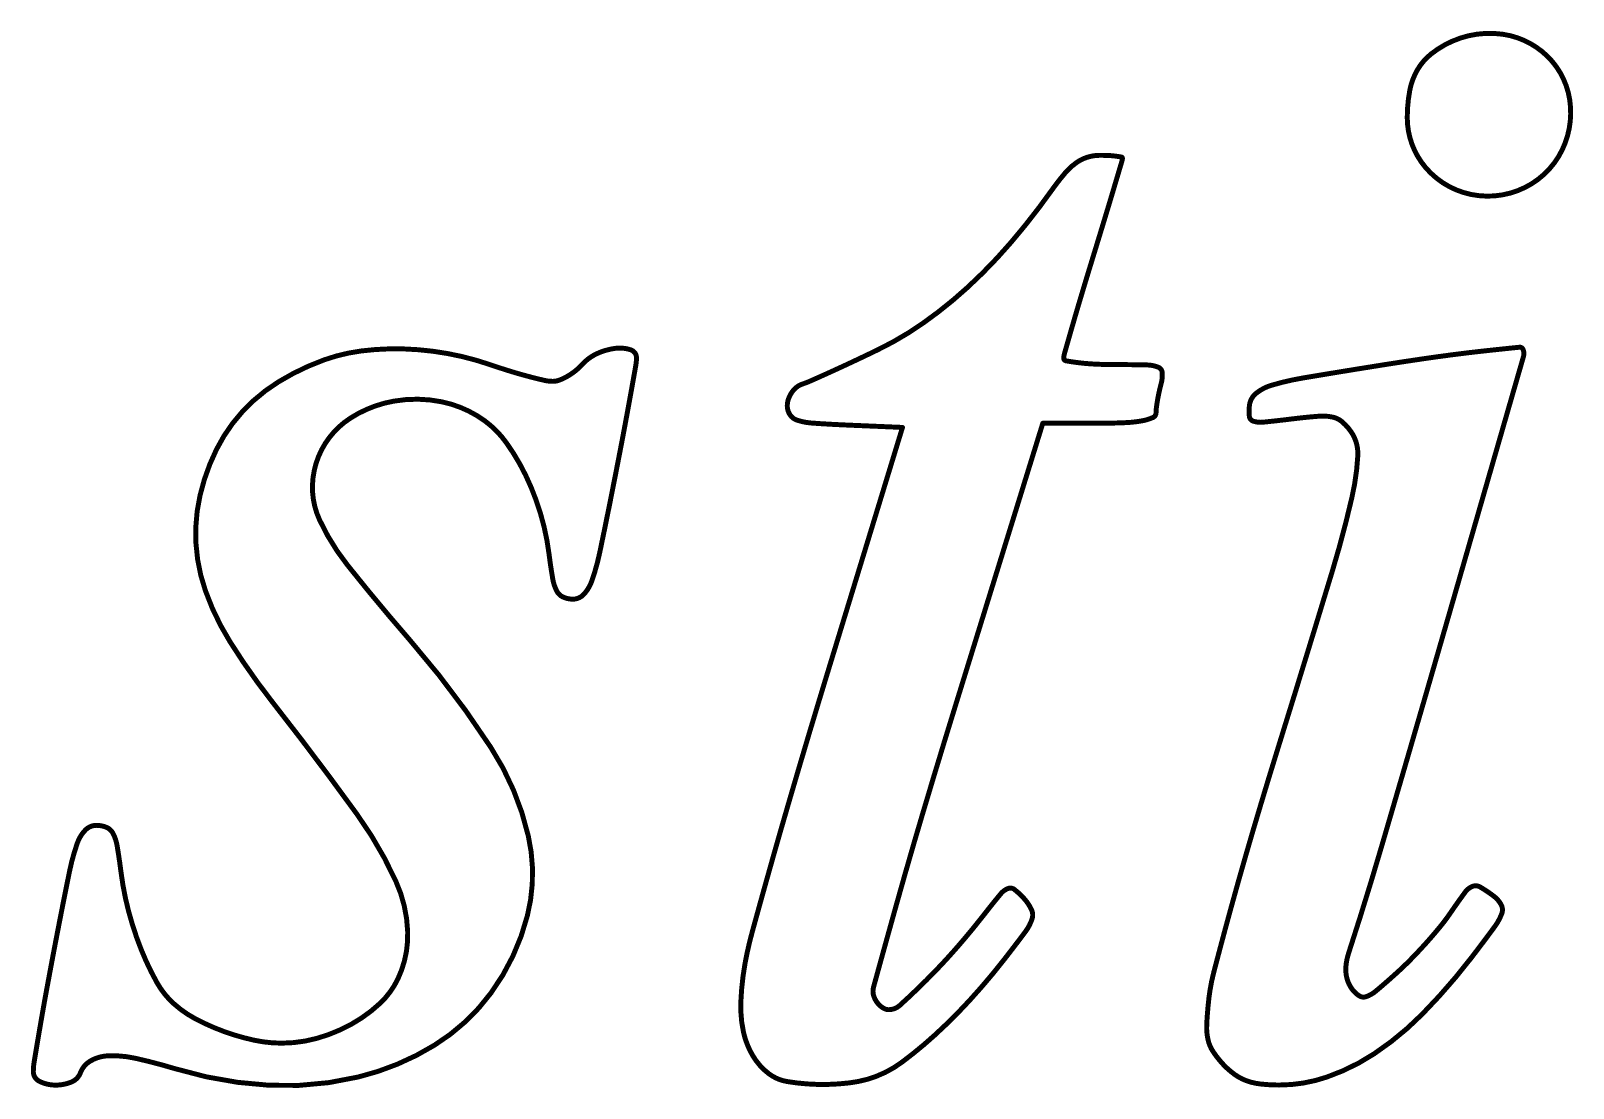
# Model space of a CAD drawing. Header units: millimetres. Extents: x -1282 to 950, y -5021 to 3311.
# Drawn here: x 92.528 to 96.484, y 70.861 to 73.574 of the extents above; entities that cross this region are included whole.
import ezdxf

# ---------------------------------------------------------------- set-up
doc = ezdxf.new("R2010")
doc.units = ezdxf.units.MM
doc.layers.add('TopOverlay', color=2, linetype='Continuous')

msp = doc.modelspace()

# ---------------------------------------------------------------- linework, layer by layer
at = {"layer": 'TopOverlay', "const_width": 0.0127}
for points in [[(96.1198, 73.5145, -0.061981), (96.1727, 73.5465)], [(96.1727, 73.5465, -0.142245), (96.3037, 73.5647)], [(96.3037, 73.5647, -0.158672), (96.4177, 73.5083)], [(96.0845, 73.4739, -0.093391), (96.1198, 73.5145)], [(96.4177, 73.5083, -0.162643), (96.4749, 73.397)], [(96.0647, 73.4209, -0.086415), (96.0845, 73.4739)], [(96.0582, 73.3511, -0.046359), (96.0647, 73.4209)], [(96.4749, 73.397, -0.149832), (96.4562, 73.2694)], [(96.1043, 73.2241, -0.175775), (96.0582, 73.3511)], [(96.4562, 73.2694, -0.169532), (96.3594, 73.1714)], [(95.1806, 73.2088, -0.05896), (95.2089, 73.2349)], [(95.2089, 73.2349, -0.078736), (95.237, 73.2491)], [(95.237, 73.2491, -0.076267), (95.2685, 73.2542)], [(95.2685, 73.2542, -0.012671), (95.2911, 73.2538)], [(95.2911, 73.2538, -0.020895), (95.3102, 73.2522)], [(95.3267, 73.2405, -0.000255), (95.3055, 73.1692)], [(95.3102, 73.2522, -0.016207), (95.325, 73.2498)], [(95.325, 73.2498, -0.359229), (95.3276, 73.2467)], [(95.3276, 73.2467, -0.072186), (95.3267, 73.2405)], [(96.2218, 73.1539, -0.169667), (96.1043, 73.2241)], [(95.148, 73.167, -0.023215), (95.1806, 73.2088)], [(95.148, 73.167, -0.023299), (95.0415, 73.0305)], [(95.3055, 73.1692, -0.001366), (95.2812, 73.0885)], [(96.3594, 73.1714, -0.166136), (96.2218, 73.1539)], [(95.2812, 73.0885, -0.000856), (95.2524, 72.9942)], [(95.0415, 73.0305, -0.029785), (94.9307, 72.9158)], [(95.2236, 72.8993, -0.001705), (95.2524, 72.9942)], [(94.9307, 72.9158, -0.032449), (94.8163, 72.8238)], [(95.1993, 72.8168, -0.002601), (95.2236, 72.8993)], [(94.8163, 72.8238, -0.040926), (94.6991, 72.7549)], [(95.1789, 72.7455, -0.00092), (95.1993, 72.8168)], [(93.281, 72.7299, -0.053964), (93.3753, 72.7524)], [(93.3753, 72.7524, -0.039117), (93.4832, 72.7577)], [(93.4832, 72.7577, -0.03745), (93.5961, 72.7459)], [(93.5961, 72.7459, -0.038122), (93.7052, 72.7175)], [(93.9416, 72.7175, -0.098987), (93.979, 72.7452)], [(93.979, 72.7452, -0.079407), (94.0273, 72.7592)], [(94.0273, 72.7592, -0.110261), (94.0663, 72.7554)], [(94.0663, 72.7554, -0.324504), (94.0812, 72.7348)], [(94.6991, 72.7549, -0.002581), (94.6367, 72.7252)], [(95.1772, 72.7336, -0.0684), (95.1789, 72.7455)], [(96.1368, 72.7377, -0.007262), (96.2493, 72.7518)], [(96.2493, 72.7518, -0.002173), (96.346, 72.762)], [(96.346, 72.762, -0.326068), (96.3551, 72.7567)], [(96.3551, 72.7567, -0.174729), (96.3563, 72.738)], [(93.1627, 72.673, -0.052557), (93.281, 72.7299)], [(93.7557, 72.701, -0.008148), (93.7052, 72.7175)], [(93.9416, 72.7175, -0.041354), (93.924, 72.701)], [(94.0796, 72.7162, -0.001015), (94.0641, 72.6296)], [(94.0812, 72.7348, -0.043759), (94.0796, 72.7162)], [(94.6367, 72.7252, -0.003157), (94.578, 72.6981)], [(95.1825, 72.7272, -0.364569), (95.1772, 72.7336)], [(95.2158, 72.7222, -0.013608), (95.1825, 72.7272)], [(95.2582, 72.7186, -0.019009), (95.2158, 72.7222)], [(95.3086, 72.7175, -0.011511), (95.2582, 72.7186)], [(95.3086, 72.7175, -0.005942), (95.3917, 72.7165)], [(95.3917, 72.7165, -0.091172), (95.4197, 72.7106)], [(95.4197, 72.7106, -0.286025), (95.4297, 72.6967)], [(95.7906, 72.6831, -0.002529), (96.0045, 72.718)], [(96.0045, 72.718, -0.004443), (96.1368, 72.7377)], [(96.3563, 72.738, -0.000065), (96.1637, 72.0706)], [(93.0704, 72.5968, -0.068978), (93.1627, 72.673)], [(93.8041, 72.6871, -0.009556), (93.7557, 72.701)], [(93.8453, 72.6769, -0.008622), (93.8041, 72.6871)], [(93.8664, 72.6745, -0.056576), (93.8453, 72.6769)], [(93.8831, 72.6775, -0.090335), (93.8664, 72.6745)], [(93.9034, 72.6871, -0.039765), (93.8831, 72.6775)], [(93.924, 72.701, -0.037661), (93.9034, 72.6871)], [(94.4913, 72.659, -0.092742), (94.5056, 72.6671)], [(94.5284, 72.6759, -0.022419), (94.5056, 72.6671)], [(94.578, 72.6981, -0.00264), (94.5284, 72.6759)], [(95.4221, 72.6486, -0.011611), (95.4271, 72.6691)], [(95.4297, 72.6967, -0.082898), (95.4271, 72.6691)], [(95.7095, 72.6643, -0.030622), (95.7906, 72.6831)], [(93.4581, 72.6236, -0.095324), (93.5823, 72.6219)], [(94.0641, 72.6296, -0.002249), (94.0453, 72.528)], [(94.468, 72.6116, -0.080993), (94.4709, 72.6289)], [(94.4709, 72.6289, -0.068317), (94.4791, 72.6455)], [(94.4791, 72.6455, -0.069773), (94.4913, 72.659)], [(95.4148, 72.6075, -0.010353), (95.4178, 72.6271)], [(95.4178, 72.6271, -0.010252), (95.4221, 72.6486)], [(95.6535, 72.6136, -0.189378), (95.6706, 72.6438)], [(95.6706, 72.6438, -0.09839), (95.7095, 72.6643)], [(93.0039, 72.4998, -0.070595), (93.0704, 72.5968)], [(93.3469, 72.5798, -0.099828), (93.4581, 72.6236)], [(93.5823, 72.6219, -0.106648), (93.6915, 72.5735)], [(94.4749, 72.5888, -0.146175), (94.468, 72.6116)], [(94.4928, 72.575, -0.169025), (94.4749, 72.5888)], [(95.4138, 72.5939, -0.294381), (95.4057, 72.5816)], [(95.4138, 72.5939, -0.030524), (95.4148, 72.6075)], [(95.6532, 72.5847, -0.063798), (95.6535, 72.6136)], [(93.2737, 72.4992, -0.130638), (93.3469, 72.5798)], [(93.6915, 72.5735, -0.080079), (93.7469, 72.5177)], [(94.5305, 72.5675, -0.062118), (94.4928, 72.575)], [(94.6158, 72.5626, -0.007392), (94.5305, 72.5675)], [(95.3354, 72.5685, -0.010637), (95.2685, 72.567)], [(95.3792, 72.5734, -0.035065), (95.3354, 72.5685)], [(95.4057, 72.5816, -0.058042), (95.3792, 72.5734)], [(95.6633, 72.5723, -0.294334), (95.6532, 72.5847)], [(95.6881, 72.5697, -0.103244), (95.6633, 72.5723)], [(95.7636, 72.5782, -0.006107), (95.6881, 72.5697)], [(95.7636, 72.5782, -0.011694), (95.8319, 72.5851)], [(95.8319, 72.5851, -0.072119), (95.867, 72.5827)], [(95.867, 72.5827, -0.123891), (95.8909, 72.5709)], [(95.8909, 72.5709, -0.064157), (95.9135, 72.5461)], [(93.7469, 72.5177, -0.042835), (93.7967, 72.4341)], [(94.0453, 72.528, -0.001522), (94.0229, 72.4125)], [(95.9135, 72.5461, -0.168197), (95.9314, 72.4833)], [(92.9617, 72.3819, -0.058493), (93.0039, 72.4998)], [(93.2501, 72.4087, -0.111642), (93.2737, 72.4992)], [(95.9314, 72.4833, -0.042766), (95.9163, 72.3768)], [(93.7967, 72.4341, -0.040155), (93.8351, 72.335)], [(93.2685, 72.3187, -0.117476), (93.2501, 72.4087)], [(94.0229, 72.4125, -0.003236), (93.9867, 72.2343)], [(92.9512, 72.2591, -0.071008), (92.9617, 72.3819)], [(95.9163, 72.3768, -0.016993), (95.8658, 72.187)], [(93.3401, 72.2029, -0.059329), (93.2685, 72.3187)], [(93.8351, 72.335, -0.041501), (93.8568, 72.2321)], [(92.9754, 72.1378, -0.070125), (92.9512, 72.2591)], [(93.8665, 72.1671, -0.011755), (93.8568, 72.2321)], [(93.9867, 72.2343, -0.033268), (93.9664, 72.162)], [(93.502, 72.0083, -0.01077), (93.3401, 72.2029)], [(93.877, 72.1362, -0.07841), (93.8665, 72.1671)], [(93.9664, 72.162, -0.101752), (93.9459, 72.128)], [(95.8658, 72.187, -0.001622), (95.7252, 71.729)], [(93.0386, 72.0066, -0.055975), (92.9754, 72.1378)], [(93.8929, 72.1212, -0.166728), (93.877, 72.1362)], [(93.918, 72.1158, -0.106816), (93.8929, 72.1212)], [(93.9459, 72.128, -0.209264), (93.918, 72.1158)], [(96.1637, 72.0706, -0.000944), (95.9926, 71.4822)], [(93.1471, 71.8522, -0.026261), (93.0386, 72.0066)], [(93.502, 72.0083, -0.034766), (93.7074, 71.7358)], [(94.4985, 71.685, -0.002212), (94.5731, 71.9331)], [(93.1471, 71.8522, -0.009769), (93.3639, 71.5646)], [(94.8163, 71.5693, -0.002676), (94.9008, 71.8475)], [(93.7074, 71.7358, -0.08817), (93.8037, 71.5083)], [(95.6617, 71.5191, -0.00358), (95.7252, 71.729)], [(94.4318, 71.455, -0.0028), (94.4985, 71.685)], [(93.3639, 71.5646, -0.05017), (93.4641, 71.392)], [(94.7472, 71.3298, -0.004226), (94.8163, 71.5693)], [(92.647, 71.4902, -0.108497), (92.6676, 71.5235)], [(92.6676, 71.5235, -0.202812), (92.6962, 71.5356)], [(92.6962, 71.5356, -0.102952), (92.7222, 71.5302)], [(92.7222, 71.5302, -0.170739), (92.7384, 71.5151)], [(95.6061, 71.3238, -0.004509), (95.6617, 71.5191)], [(92.6272, 71.4187, -0.034127), (92.647, 71.4902)], [(92.7384, 71.5151, -0.078994), (92.7489, 71.4839)], [(92.7489, 71.4839, -0.011095), (92.7589, 71.4163)], [(93.8037, 71.5083, -0.118457), (93.8014, 71.3042)], [(95.9926, 71.4822, -0.007375), (95.9084, 71.2096)], [(94.3779, 71.2616, -0.002212), (94.4318, 71.455)], [(92.5913, 71.2371, -0.003106), (92.6272, 71.4187)], [(92.7783, 71.3158, -0.032975), (92.7589, 71.4163)], [(93.4641, 71.392, -0.098191), (93.4943, 71.263)], [(95.0157, 71.3602, -0.125889), (95.034, 71.3735)], [(95.034, 71.3735, -0.26746), (95.0506, 71.3711)], [(95.0506, 71.3711, -0.042219), (95.0755, 71.3477)], [(96.1682, 71.3098, -0.009463), (96.2072, 71.3649)], [(96.2072, 71.3649, -0.141929), (96.2257, 71.379)], [(96.2257, 71.379, -0.229532), (96.2451, 71.3775)], [(96.2451, 71.3775, -0.029239), (96.2807, 71.3536)], [(94.6893, 71.1209, -0.001152), (94.7472, 71.3298)], [(94.973, 71.307, -0.007683), (95.0157, 71.3602)], [(95.0755, 71.3477, -0.074284), (95.0944, 71.3193)], [(95.5621, 71.1594, -0.003616), (95.6061, 71.3238)], [(96.2807, 71.3536, -0.110226), (96.2992, 71.3317)], [(96.2992, 71.3317, -0.212562), (96.3007, 71.3093)], [(92.811, 71.2165, -0.031066), (92.7783, 71.3158)], [(93.8014, 71.3042, -0.096525), (93.7081, 71.1058)], [(94.973, 71.307, -0.014733), (94.8999, 71.2186)], [(95.0958, 71.2953, -0.078611), (95.0792, 71.2635)], [(95.0944, 71.3193, -0.193109), (95.0958, 71.2953)], [(96.1682, 71.3098, -0.022599), (96.1425, 71.2755)], [(96.3007, 71.3093, -0.06994), (96.2827, 71.276)], [(93.4943, 71.263, -0.119919), (93.4693, 71.142)], [(94.3595, 71.1806, -0.022682), (94.3779, 71.2616)], [(95.0792, 71.2635, -0.006336), (95.0218, 71.1883)], [(96.1425, 71.2755, -0.010916), (96.1067, 71.2338)], [(96.2827, 71.276, -0.005536), (96.2222, 71.1955)], [(92.5694, 71.1202, -0.001986), (92.5913, 71.2371)], [(92.8514, 71.1319, -0.032658), (92.811, 71.2165)], [(94.8999, 71.2186, -0.016859), (94.8248, 71.1386)], [(95.9018, 71.182, -0.040184), (95.9084, 71.2096)], [(96.1067, 71.2338, -0.010801), (96.0674, 71.1919)], [(94.3489, 71.0837, -0.033607), (94.3595, 71.1806)], [(95.0218, 71.1883, -0.019323), (94.9355, 71.0865)], [(95.901, 71.1573, -0.06077), (95.9018, 71.182)], [(96.0674, 71.1919, -0.015244), (96.0305, 71.1565)], [(96.2222, 71.1955, -0.03033), (96.0965, 71.0512)], [(92.894, 71.0785, -0.081247), (92.8514, 71.1319)], [(93.4693, 71.142, -0.09438), (93.423, 71.0787)], [(94.8248, 71.1386, -0.011734), (94.7569, 71.0741)], [(95.549, 71.089, -0.035583), (95.5621, 71.1594)], [(95.906, 71.1352, -0.067792), (95.901, 71.1573)], [(95.9168, 71.1153, -0.067998), (95.906, 71.1352)], [(96.0305, 71.1565, -0.008437), (95.9778, 71.1105)], [(92.5509, 71.0161, -0.002821), (92.5693, 71.1202)], [(93.7081, 71.1058, -0.096815), (93.5628, 70.9716)], [(94.3555, 71.0058, -0.063998), (94.3489, 71.0837)], [(94.6906, 71.0954, -0.159922), (94.6893, 71.1209)], [(94.6972, 71.083, -0.061172), (94.6906, 71.0954)], [(94.9355, 71.0865, -0.022726), (94.8459, 70.9972)], [(95.5438, 71.0244, -0.015679), (95.5491, 71.089)], [(95.9352, 71.0982, -0.095404), (95.9168, 71.1153)], [(95.9532, 71.0963, -0.230675), (95.9352, 71.0982)], [(95.9778, 71.1105, -0.088501), (95.9532, 71.0963)], [(92.9484, 71.0402, -0.061347), (92.894, 71.0785)], [(93.423, 71.0787, -0.061423), (93.3495, 71.0253)], [(94.7066, 71.0724, -0.060308), (94.6972, 71.083)], [(94.7174, 71.0653, -0.065773), (94.7066, 71.0724)], [(94.7278, 71.0628, -0.114586), (94.7174, 71.0653)], [(94.7569, 71.0741, -0.186165), (94.7278, 71.0628)], [(96.0965, 71.0512, -0.05226), (95.9736, 70.9499)], [(92.5361, 70.9281, -0.001587), (92.5509, 71.0161)], [(93.022, 71.0072, -0.034854), (92.9484, 71.0402)], [(93.1008, 70.9844, -0.034587), (93.022, 71.0072)], [(93.3495, 71.0253, -0.05881), (93.2613, 70.9892)], [(94.3795, 70.9448, -0.080799), (94.3555, 71.0058)], [(95.5471, 70.9859, -0.067116), (95.5438, 71.0244)], [(93.1713, 70.9769, -0.053258), (93.1008, 70.9844)], [(93.2613, 70.9892, -0.067848), (93.1713, 70.9769)], [(93.5628, 70.9716, -0.079191), (93.3671, 70.89)], [(94.8459, 70.9972, -0.024479), (94.7622, 70.9282)], [(95.5599, 70.9557, -0.090806), (95.5471, 70.9859)], [(92.5341, 70.904, -0.040936), (92.5361, 70.9281)], [(92.6549, 70.9009, -0.173892), (92.6814, 70.9317)], [(92.6814, 70.9317, -0.119302), (92.7262, 70.9445)], [(92.7262, 70.9445, -0.065149), (92.7956, 70.9382)], [(92.7956, 70.9382, -0.018853), (92.8997, 70.9108)], [(94.4205, 70.8987, -0.096671), (94.3795, 70.9448)], [(94.7622, 70.9282, -0.069399), (94.696, 70.8918)], [(95.5861, 70.9225, -0.04329), (95.5599, 70.9557)], [(95.9736, 70.9499, -0.063461), (95.8519, 70.8899)], [(92.5489, 70.8795, -0.279395), (92.5341, 70.904)], [(92.6549, 70.9009, -0.209533), (92.6313, 70.877)], [(93.139, 70.8689, -0.060782), (92.8997, 70.9109)], [(93.3671, 70.89, -0.072308), (93.139, 70.8689)], [(94.467, 70.8786, -0.120967), (94.4205, 70.8987)], [(94.696, 70.8918, -0.0608), (94.628, 70.8751)], [(95.6152, 70.8968, -0.046923), (95.5861, 70.9225)], [(95.6452, 70.8807, -0.068967), (95.6152, 70.8968)], [(95.8519, 70.8899, -0.083016), (95.7297, 70.8695)], [(92.5882, 70.8693, -0.114283), (92.5489, 70.8795)], [(92.6313, 70.877, -0.101359), (92.5882, 70.8693)], [(94.5447, 70.8711, -0.035793), (94.467, 70.8786)], [(94.628, 70.8751, -0.036389), (94.5447, 70.8711)], [(95.6814, 70.8722, -0.060571), (95.6452, 70.8807)], [(95.7297, 70.8695, -0.027915), (95.6814, 70.8722)]]:
    msp.add_lwpolyline(points, format="xyb", dxfattribs=at)
at = {"layer": 'TopOverlay', "const_width": 0.00635}
for points in [[(96.1695, 73.5465, 1), (96.1759, 73.5465, 1)], [(96.1695, 73.5465, 1), (96.1759, 73.5465, 1)], [(96.3005, 73.5647, 1), (96.3069, 73.5647, 1)], [(96.3005, 73.5647, 1), (96.3069, 73.5647, 1)], [(96.1166, 73.5145, 1), (96.123, 73.5145, 1)], [(96.1166, 73.5145, 1), (96.123, 73.5145, 1)], [(96.4145, 73.5083, 1), (96.4209, 73.5083, 1)], [(96.4145, 73.5083, 1), (96.4209, 73.5083, 1)], [(96.0813, 73.4739, 1), (96.0877, 73.4739, 1)], [(96.0813, 73.4739, 1), (96.0877, 73.4739, 1)], [(96.0615, 73.4209, 1), (96.0678, 73.4209, 1)], [(96.0615, 73.4209, 1), (96.0678, 73.4209, 1)], [(96.4717, 73.397, 1), (96.478, 73.397, 1)], [(96.4717, 73.397, 1), (96.478, 73.397, 1)], [(96.055, 73.3511, 1), (96.0614, 73.3511, 1)], [(96.055, 73.3511, 1), (96.0614, 73.3511, 1)], [(96.453, 73.2694, 1), (96.4593, 73.2694, 1)], [(96.453, 73.2694, 1), (96.4593, 73.2694, 1)], [(95.2057, 73.2349, 1), (95.2121, 73.2349, 1)], [(95.2057, 73.2349, 1), (95.2121, 73.2349, 1)], [(95.2338, 73.2491, 1), (95.2402, 73.2491, 1)], [(95.2338, 73.2491, 1), (95.2402, 73.2491, 1)], [(95.2653, 73.2542, 1), (95.2717, 73.2542, 1)], [(95.2653, 73.2542, 1), (95.2717, 73.2542, 1)], [(95.288, 73.2538, 1), (95.2943, 73.2538, 1)], [(95.288, 73.2538, 1), (95.2943, 73.2538, 1)], [(95.307, 73.2522, 1), (95.3134, 73.2522, 1)], [(95.307, 73.2522, 1), (95.3134, 73.2522, 1)], [(95.3218, 73.2498, 1), (95.3282, 73.2498, 1)], [(95.3218, 73.2498, 1), (95.3282, 73.2498, 1)], [(95.3235, 73.2405, 1), (95.3299, 73.2405, 1)], [(95.3235, 73.2405, 1), (95.3299, 73.2405, 1)], [(95.3244, 73.2467, 1), (95.3307, 73.2467, 1)], [(95.3244, 73.2467, 1), (95.3307, 73.2467, 1)], [(96.1011, 73.2241, 1), (96.1074, 73.2241, 1)], [(96.1011, 73.2241, 1), (96.1074, 73.2241, 1)], [(95.1774, 73.2088, 1), (95.1838, 73.2088, 1)], [(95.1774, 73.2088, 1), (95.1838, 73.2088, 1)], [(95.1448, 73.167, 1), (95.1512, 73.167, 1)], [(95.1448, 73.167, 1), (95.1512, 73.167, 1)], [(95.3023, 73.1692, 1), (95.3087, 73.1692, 1)], [(95.3023, 73.1692, 1), (95.3087, 73.1692, 1)], [(96.2186, 73.1539, 1), (96.225, 73.1539, 1)], [(96.2186, 73.1539, 1), (96.225, 73.1539, 1)], [(96.3562, 73.1714, 1), (96.3626, 73.1714, 1)], [(96.3562, 73.1714, 1), (96.3626, 73.1714, 1)], [(95.2781, 73.0885, 1), (95.2844, 73.0885, 1)], [(95.2781, 73.0885, 1), (95.2844, 73.0885, 1)], [(95.0383, 73.0305, 1), (95.0447, 73.0305, 1)], [(95.0383, 73.0305, 1), (95.0447, 73.0305, 1)], [(95.2493, 72.9942, 1), (95.2556, 72.9942, 1)], [(95.2493, 72.9942, 1), (95.2556, 72.9942, 1)], [(94.9275, 72.9158, 1), (94.9338, 72.9158, 1)], [(94.9275, 72.9158, 1), (94.9338, 72.9158, 1)], [(95.2204, 72.8993, 1), (95.2268, 72.8993, 1)], [(95.2205, 72.8993, 1), (95.2268, 72.8993, 1)], [(94.8131, 72.8238, 1), (94.8194, 72.8238, 1)], [(94.8131, 72.8238, 1), (94.8194, 72.8238, 1)], [(95.1962, 72.8168, 1), (95.2025, 72.8168, 1)], [(95.1962, 72.8168, 1), (95.2025, 72.8168, 1)], [(93.3721, 72.7524, 1), (93.3784, 72.7524, 1)], [(93.3721, 72.7524, 1), (93.3784, 72.7524, 1)], [(93.48, 72.7577, 1), (93.4864, 72.7577, 1)], [(93.48, 72.7577, 1), (93.4864, 72.7577, 1)], [(93.5929, 72.7459, 1), (93.5992, 72.7459, 1)], [(93.5929, 72.7459, 1), (93.5992, 72.7459, 1)], [(93.9758, 72.7452, 1), (93.9822, 72.7452, 1)], [(93.9758, 72.7452, 1), (93.9822, 72.7452, 1)], [(94.0241, 72.7592, 1), (94.0304, 72.7592, 1)], [(94.0241, 72.7592, 1), (94.0304, 72.7592, 1)], [(94.0631, 72.7554, 1), (94.0695, 72.7554, 1)], [(94.0631, 72.7554, 1), (94.0695, 72.7554, 1)], [(94.696, 72.7549, 1), (94.7023, 72.7549, 1)], [(94.696, 72.7549, 1), (94.7023, 72.7549, 1)], [(95.1757, 72.7455, 1), (95.1821, 72.7455, 1)], [(95.1757, 72.7455, 1), (95.1821, 72.7455, 1)], [(96.2461, 72.7518, 1), (96.2525, 72.7518, 1)], [(96.2461, 72.7518, 1), (96.2525, 72.7518, 1)], [(96.3428, 72.762, 1), (96.3491, 72.762, 1)], [(96.3428, 72.762, 1), (96.3491, 72.762, 1)], [(96.3519, 72.7567, 1), (96.3583, 72.7567, 1)], [(96.3519, 72.7567, 1), (96.3583, 72.7567, 1)], [(93.2778, 72.7299, 1), (93.2842, 72.7299, 1)], [(93.2778, 72.7299, 1), (93.2842, 72.7299, 1)], [(93.702, 72.7175, 1), (93.7084, 72.7175, 1)], [(93.702, 72.7175, 1), (93.7084, 72.7175, 1)], [(93.9384, 72.7175, 1), (93.9447, 72.7175, 1)], [(93.9384, 72.7175, 1), (93.9447, 72.7175, 1)], [(94.0764, 72.7162, 1), (94.0828, 72.7162, 1)], [(94.0764, 72.7162, 1), (94.0828, 72.7162, 1)], [(94.0781, 72.7348, 1), (94.0844, 72.7348, 1)], [(94.0781, 72.7348, 1), (94.0844, 72.7348, 1)], [(94.6335, 72.7252, 1), (94.6399, 72.7252, 1)], [(94.6335, 72.7252, 1), (94.6399, 72.7252, 1)], [(95.174, 72.7336, 1), (95.1804, 72.7336, 1)], [(95.174, 72.7336, 1), (95.1804, 72.7336, 1)], [(95.1794, 72.7272, 1), (95.1857, 72.7272, 1)], [(95.1794, 72.7272, 1), (95.1857, 72.7272, 1)], [(95.2126, 72.7222, 1), (95.219, 72.7222, 1)], [(95.2126, 72.7222, 1), (95.219, 72.7222, 1)], [(95.255, 72.7186, 1), (95.2614, 72.7186, 1)], [(95.255, 72.7186, 1), (95.2614, 72.7186, 1)], [(95.3054, 72.7175, 1), (95.3118, 72.7175, 1)], [(95.3054, 72.7175, 1), (95.3118, 72.7175, 1)], [(95.3885, 72.7165, 1), (95.3949, 72.7165, 1)], [(95.3885, 72.7165, 1), (95.3949, 72.7165, 1)], [(95.4165, 72.7106, 1), (95.4228, 72.7106, 1)], [(95.4165, 72.7106, 1), (95.4228, 72.7106, 1)], [(96.0013, 72.718, 1), (96.0076, 72.718, 1)], [(96.0013, 72.718, 1), (96.0076, 72.718, 1)], [(96.1336, 72.7377, 1), (96.1399, 72.7377, 1)], [(96.1336, 72.7377, 1), (96.1399, 72.7377, 1)], [(96.3531, 72.738, 1), (96.3595, 72.738, 1)], [(96.3531, 72.738, 1), (96.3595, 72.738, 1)], [(93.1595, 72.673, 1), (93.1659, 72.673, 1)], [(93.1595, 72.673, 1), (93.1659, 72.673, 1)], [(93.7525, 72.701, 1), (93.7589, 72.701, 1)], [(93.7525, 72.701, 1), (93.7589, 72.701, 1)], [(93.8009, 72.6871, 1), (93.8073, 72.6871, 1)], [(93.8009, 72.6871, 1), (93.8073, 72.6871, 1)], [(93.8421, 72.6769, 1), (93.8485, 72.6769, 1)], [(93.8421, 72.6769, 1), (93.8485, 72.6769, 1)], [(93.8632, 72.6745, 1), (93.8696, 72.6745, 1)], [(93.8632, 72.6745, 1), (93.8696, 72.6745, 1)], [(93.8799, 72.6775, 1), (93.8862, 72.6775, 1)], [(93.8799, 72.6775, 1), (93.8862, 72.6775, 1)], [(93.9003, 72.6871, 1), (93.9066, 72.6871, 1)], [(93.9003, 72.6871, 1), (93.9066, 72.6871, 1)], [(93.9208, 72.701, 1), (93.9272, 72.701, 1)], [(93.9208, 72.701, 1), (93.9272, 72.701, 1)], [(94.5025, 72.6671, 1), (94.5088, 72.6671, 1)], [(94.5025, 72.6671, 1), (94.5088, 72.6671, 1)], [(94.5252, 72.6759, 1), (94.5316, 72.6759, 1)], [(94.5252, 72.6759, 1), (94.5316, 72.6759, 1)], [(94.5748, 72.6981, 1), (94.5812, 72.6981, 1)], [(94.5748, 72.6981, 1), (94.5812, 72.6981, 1)], [(95.4239, 72.6691, 1), (95.4302, 72.6691, 1)], [(95.4239, 72.6691, 1), (95.4302, 72.6691, 1)], [(95.4266, 72.6967, 1), (95.4329, 72.6967, 1)], [(95.4266, 72.6967, 1), (95.4329, 72.6967, 1)], [(95.7874, 72.6831, 1), (95.7938, 72.6831, 1)], [(95.7874, 72.6831, 1), (95.7938, 72.6831, 1)], [(94.0609, 72.6296, 1), (94.0673, 72.6296, 1)], [(94.0609, 72.6296, 1), (94.0673, 72.6296, 1)], [(94.4677, 72.6289, 1), (94.474, 72.6289, 1)], [(94.4677, 72.6289, 1), (94.474, 72.6289, 1)], [(94.4759, 72.6455, 1), (94.4823, 72.6455, 1)], [(94.4759, 72.6455, 1), (94.4823, 72.6455, 1)], [(94.4881, 72.659, 1), (94.4944, 72.659, 1)], [(94.4881, 72.659, 1), (94.4944, 72.659, 1)], [(95.4147, 72.6271, 1), (95.421, 72.6271, 1)], [(95.4147, 72.6271, 1), (95.421, 72.6271, 1)], [(95.4189, 72.6486, 1), (95.4253, 72.6486, 1)], [(95.4189, 72.6486, 1), (95.4253, 72.6486, 1)], [(95.6675, 72.6438, 1), (95.6738, 72.6438, 1)], [(95.6675, 72.6438, 1), (95.6738, 72.6438, 1)], [(95.7064, 72.6643, 1), (95.7127, 72.6643, 1)], [(95.7064, 72.6643, 1), (95.7127, 72.6643, 1)], [(93.0673, 72.5968, 1), (93.0736, 72.5968, 1)], [(93.0673, 72.5968, 1), (93.0736, 72.5968, 1)], [(93.455, 72.6236, 1), (93.4613, 72.6236, 1)], [(93.455, 72.6236, 1), (93.4613, 72.6236, 1)], [(93.5791, 72.6219, 1), (93.5855, 72.6219, 1)], [(93.5791, 72.6219, 1), (93.5855, 72.6219, 1)], [(94.4649, 72.6116, 1), (94.4712, 72.6116, 1)], [(94.4649, 72.6116, 1), (94.4712, 72.6116, 1)], [(94.4717, 72.5888, 1), (94.478, 72.5888, 1)], [(94.4717, 72.5888, 1), (94.478, 72.5888, 1)], [(95.4106, 72.5939, 1), (95.417, 72.5939, 1)], [(95.4106, 72.5939, 1), (95.417, 72.5939, 1)], [(95.4116, 72.6075, 1), (95.418, 72.6075, 1)], [(95.4116, 72.6075, 1), (95.418, 72.6075, 1)], [(95.6504, 72.6136, 1), (95.6567, 72.6136, 1)], [(95.6504, 72.6136, 1), (95.6567, 72.6136, 1)], [(93.3437, 72.5798, 1), (93.35, 72.5798, 1)], [(93.3437, 72.5798, 1), (93.35, 72.5798, 1)], [(93.6884, 72.5735, 1), (93.6947, 72.5735, 1)], [(93.6884, 72.5735, 1), (93.6947, 72.5735, 1)], [(94.4896, 72.575, 1), (94.496, 72.575, 1)], [(94.4896, 72.575, 1), (94.496, 72.575, 1)], [(94.5273, 72.5675, 1), (94.5337, 72.5675, 1)], [(94.5273, 72.5675, 1), (94.5337, 72.5675, 1)], [(94.6126, 72.5626, 1), (94.6189, 72.5626, 1)], [(94.6126, 72.5626, 1), (94.6189, 72.5626, 1)], [(94.7603, 72.5563, 1), (94.7666, 72.5563, 1)], [(94.7603, 72.5563, 1), (94.7666, 72.5563, 1)], [(95.1203, 72.567, 1), (95.1266, 72.567, 1)], [(95.1203, 72.567, 1), (95.1266, 72.567, 1)], [(95.2653, 72.567, 1), (95.2717, 72.567, 1)], [(95.2653, 72.567, 1), (95.2717, 72.567, 1)], [(95.3322, 72.5685, 1), (95.3385, 72.5685, 1)], [(95.3322, 72.5685, 1), (95.3385, 72.5685, 1)], [(95.376, 72.5734, 1), (95.3823, 72.5734, 1)], [(95.376, 72.5734, 1), (95.3823, 72.5734, 1)], [(95.4025, 72.5816, 1), (95.4089, 72.5816, 1)], [(95.4025, 72.5816, 1), (95.4089, 72.5816, 1)], [(95.65, 72.5847, 1), (95.6563, 72.5847, 1)], [(95.65, 72.5847, 1), (95.6563, 72.5847, 1)], [(95.6601, 72.5723, 1), (95.6665, 72.5723, 1)], [(95.6601, 72.5723, 1), (95.6665, 72.5723, 1)], [(95.6849, 72.5697, 1), (95.6913, 72.5697, 1)], [(95.6849, 72.5697, 1), (95.6913, 72.5697, 1)], [(95.7605, 72.5782, 1), (95.7668, 72.5782, 1)], [(95.7605, 72.5782, 1), (95.7668, 72.5782, 1)], [(95.8287, 72.5851, 1), (95.835, 72.5851, 1)], [(95.8287, 72.5851, 1), (95.835, 72.5851, 1)], [(95.8638, 72.5827, 1), (95.8701, 72.5827, 1)], [(95.8638, 72.5827, 1), (95.8701, 72.5827, 1)], [(95.8877, 72.5709, 1), (95.8941, 72.5709, 1)], [(95.8877, 72.5709, 1), (95.8941, 72.5709, 1)], [(93.7437, 72.5177, 1), (93.7501, 72.5177, 1)], [(93.7437, 72.5177, 1), (93.7501, 72.5177, 1)], [(94.0421, 72.528, 1), (94.0485, 72.528, 1)], [(94.0421, 72.528, 1), (94.0485, 72.528, 1)], [(95.9103, 72.5461, 1), (95.9167, 72.5461, 1)], [(95.9103, 72.5461, 1), (95.9167, 72.5461, 1)], [(93.0007, 72.4998, 1), (93.0071, 72.4998, 1)], [(93.0007, 72.4998, 1), (93.0071, 72.4998, 1)], [(93.2705, 72.4992, 1), (93.2769, 72.4992, 1)], [(93.2705, 72.4992, 1), (93.2769, 72.4992, 1)], [(95.9283, 72.4833, 1), (95.9346, 72.4833, 1)], [(95.9283, 72.4833, 1), (95.9346, 72.4833, 1)], [(93.7935, 72.4341, 1), (93.7998, 72.4341, 1)], [(93.7935, 72.4341, 1), (93.7998, 72.4341, 1)], [(93.247, 72.4087, 1), (93.2533, 72.4087, 1)], [(93.247, 72.4087, 1), (93.2533, 72.4087, 1)], [(94.0198, 72.4125, 1), (94.0261, 72.4125, 1)], [(94.0198, 72.4125, 1), (94.0261, 72.4125, 1)], [(92.9585, 72.3819, 1), (92.9649, 72.3819, 1)], [(92.9585, 72.3819, 1), (92.9649, 72.3819, 1)], [(95.9131, 72.3768, 1), (95.9195, 72.3768, 1)], [(95.9131, 72.3768, 1), (95.9195, 72.3768, 1)], [(93.2653, 72.3187, 1), (93.2717, 72.3187, 1)], [(93.2653, 72.3187, 1), (93.2717, 72.3187, 1)], [(93.832, 72.335, 1), (93.8383, 72.335, 1)], [(93.832, 72.335, 1), (93.8383, 72.335, 1)], [(92.948, 72.2591, 1), (92.9544, 72.2591, 1)], [(92.948, 72.2591, 1), (92.9544, 72.2591, 1)], [(93.8536, 72.2321, 1), (93.86, 72.2321, 1)], [(93.8536, 72.2321, 1), (93.86, 72.2321, 1)], [(93.9835, 72.2343, 1), (93.9899, 72.2343, 1)], [(93.9835, 72.2343, 1), (93.9899, 72.2343, 1)], [(93.3369, 72.2029, 1), (93.3433, 72.2029, 1)], [(93.3369, 72.2029, 1), (93.3433, 72.2029, 1)], [(93.8633, 72.1671, 1), (93.8696, 72.1671, 1)], [(93.8633, 72.1671, 1), (93.8696, 72.1671, 1)], [(93.9633, 72.162, 1), (93.9696, 72.162, 1)], [(93.9633, 72.162, 1), (93.9696, 72.162, 1)], [(95.8626, 72.187, 1), (95.8689, 72.187, 1)], [(95.8626, 72.187, 1), (95.8689, 72.187, 1)], [(92.9722, 72.1378, 1), (92.9786, 72.1378, 1)], [(92.9722, 72.1378, 1), (92.9786, 72.1378, 1)], [(93.8738, 72.1362, 1), (93.8801, 72.1362, 1)], [(93.8738, 72.1362, 1), (93.8801, 72.1362, 1)], [(93.8897, 72.1212, 1), (93.8961, 72.1212, 1)], [(93.8897, 72.1212, 1), (93.8961, 72.1212, 1)], [(93.9148, 72.1158, 1), (93.9211, 72.1158, 1)], [(93.9148, 72.1158, 1), (93.9211, 72.1158, 1)], [(93.9427, 72.128, 1), (93.9491, 72.128, 1)], [(93.9427, 72.128, 1), (93.9491, 72.128, 1)], [(96.1605, 72.0706, 1), (96.1669, 72.0706, 1)], [(96.1605, 72.0706, 1), (96.1669, 72.0706, 1)], [(93.0354, 72.0066, 1), (93.0417, 72.0066, 1)], [(93.0354, 72.0066, 1), (93.0417, 72.0066, 1)], [(93.4988, 72.0083, 1), (93.5051, 72.0083, 1)], [(93.4988, 72.0083, 1), (93.5051, 72.0083, 1)], [(94.5699, 71.9331, 1), (94.5762, 71.9331, 1)], [(94.5699, 71.9331, 1), (94.5762, 71.9331, 1)], [(93.1439, 71.8522, 1), (93.1503, 71.8522, 1)], [(93.1439, 71.8522, 1), (93.1503, 71.8522, 1)], [(94.8976, 71.8475, 1), (94.9039, 71.8475, 1)], [(94.8976, 71.8475, 1), (94.9039, 71.8475, 1)], [(93.7042, 71.7358, 1), (93.7105, 71.7358, 1)], [(93.7042, 71.7358, 1), (93.7105, 71.7358, 1)], [(95.722, 71.729, 1), (95.7284, 71.729, 1)], [(95.722, 71.729, 1), (95.7284, 71.729, 1)], [(94.4953, 71.685, 1), (94.5016, 71.685, 1)], [(94.4953, 71.685, 1), (94.5016, 71.685, 1)], [(93.3608, 71.5646, 1), (93.3671, 71.5646, 1)], [(93.3608, 71.5646, 1), (93.3671, 71.5646, 1)], [(94.8131, 71.5693, 1), (94.8195, 71.5693, 1)], [(94.8131, 71.5693, 1), (94.8195, 71.5693, 1)], [(92.6644, 71.5235, 1), (92.6708, 71.5235, 1)], [(92.6644, 71.5235, 1), (92.6708, 71.5235, 1)], [(92.693, 71.5356, 1), (92.6994, 71.5356, 1)], [(92.693, 71.5356, 1), (92.6994, 71.5356, 1)], [(92.719, 71.5302, 1), (92.7253, 71.5302, 1)], [(92.719, 71.5302, 1), (92.7253, 71.5302, 1)], [(95.6585, 71.5191, 1), (95.6649, 71.5191, 1)], [(95.6585, 71.5191, 1), (95.6649, 71.5191, 1)], [(92.6438, 71.4902, 1), (92.6502, 71.4902, 1)], [(92.6438, 71.4902, 1), (92.6502, 71.4902, 1)], [(92.7352, 71.5151, 1), (92.7415, 71.5151, 1)], [(92.7352, 71.5151, 1), (92.7415, 71.5151, 1)], [(92.7458, 71.4839, 1), (92.7521, 71.4839, 1)], [(92.7458, 71.4839, 1), (92.7521, 71.4839, 1)], [(93.8005, 71.5083, 1), (93.8068, 71.5083, 1)], [(93.8005, 71.5083, 1), (93.8068, 71.5083, 1)], [(95.9894, 71.4822, 1), (95.9958, 71.4822, 1)], [(95.9894, 71.4822, 1), (95.9958, 71.4822, 1)], [(94.4286, 71.455, 1), (94.435, 71.455, 1)], [(94.4286, 71.455, 1), (94.435, 71.455, 1)], [(92.624, 71.4187, 1), (92.6304, 71.4187, 1)], [(92.624, 71.4187, 1), (92.6304, 71.4187, 1)], [(92.7557, 71.4163, 1), (92.7621, 71.4163, 1)], [(92.7557, 71.4163, 1), (92.7621, 71.4163, 1)], [(93.4609, 71.392, 1), (93.4673, 71.392, 1)], [(93.4609, 71.392, 1), (93.4673, 71.392, 1)], [(95.0308, 71.3735, 1), (95.0372, 71.3735, 1)], [(95.0308, 71.3735, 1), (95.0372, 71.3735, 1)], [(95.0474, 71.3711, 1), (95.0537, 71.3711, 1)], [(95.0474, 71.3711, 1), (95.0537, 71.3711, 1)], [(96.2041, 71.3649, 1), (96.2104, 71.3649, 1)], [(96.2041, 71.3649, 1), (96.2104, 71.3649, 1)], [(96.2226, 71.379, 1), (96.2289, 71.379, 1)], [(96.2226, 71.379, 1), (96.2289, 71.379, 1)], [(96.2419, 71.3775, 1), (96.2482, 71.3775, 1)], [(96.2419, 71.3775, 1), (96.2482, 71.3775, 1)], [(94.744, 71.3298, 1), (94.7503, 71.3298, 1)], [(94.744, 71.3298, 1), (94.7503, 71.3298, 1)], [(95.0125, 71.3602, 1), (95.0189, 71.3602, 1)], [(95.0125, 71.3602, 1), (95.0189, 71.3602, 1)], [(95.0724, 71.3477, 1), (95.0787, 71.3477, 1)], [(95.0724, 71.3477, 1), (95.0787, 71.3477, 1)], [(95.6029, 71.3238, 1), (95.6092, 71.3238, 1)], [(95.6029, 71.3238, 1), (95.6092, 71.3238, 1)], [(96.2775, 71.3536, 1), (96.2839, 71.3536, 1)], [(96.2775, 71.3536, 1), (96.2839, 71.3536, 1)], [(96.2961, 71.3317, 1), (96.3024, 71.3317, 1)], [(96.2961, 71.3317, 1), (96.3024, 71.3317, 1)], [(92.7751, 71.3158, 1), (92.7815, 71.3158, 1)], [(92.7751, 71.3158, 1), (92.7815, 71.3158, 1)], [(93.7982, 71.3042, 1), (93.8045, 71.3042, 1)], [(93.7982, 71.3042, 1), (93.8045, 71.3042, 1)], [(94.9698, 71.307, 1), (94.9762, 71.307, 1)], [(94.9698, 71.307, 1), (94.9762, 71.307, 1)], [(95.0912, 71.3193, 1), (95.0976, 71.3193, 1)], [(95.0912, 71.3193, 1), (95.0976, 71.3193, 1)], [(95.0926, 71.2953, 1), (95.0989, 71.2953, 1)], [(95.0926, 71.2953, 1), (95.0989, 71.2953, 1)], [(96.165, 71.3098, 1), (96.1714, 71.3098, 1)], [(96.165, 71.3098, 1), (96.1714, 71.3098, 1)], [(96.2975, 71.3093, 1), (96.3039, 71.3093, 1)], [(96.2975, 71.3093, 1), (96.3039, 71.3093, 1)], [(93.4912, 71.263, 1), (93.4975, 71.263, 1)], [(93.4912, 71.263, 1), (93.4975, 71.263, 1)], [(94.3747, 71.2616, 1), (94.381, 71.2616, 1)], [(94.3747, 71.2616, 1), (94.381, 71.2616, 1)], [(95.076, 71.2635, 1), (95.0823, 71.2635, 1)], [(95.076, 71.2635, 1), (95.0823, 71.2635, 1)], [(96.1393, 71.2755, 1), (96.1457, 71.2755, 1)], [(96.1393, 71.2755, 1), (96.1457, 71.2755, 1)], [(96.2796, 71.276, 1), (96.2859, 71.276, 1)], [(96.2796, 71.276, 1), (96.2859, 71.276, 1)], [(92.5881, 71.2371, 1), (92.5944, 71.2371, 1)], [(92.5881, 71.2371, 1), (92.5944, 71.2371, 1)], [(92.8078, 71.2165, 1), (92.8142, 71.2165, 1)], [(92.8078, 71.2165, 1), (92.8142, 71.2165, 1)], [(94.8967, 71.2186, 1), (94.9031, 71.2186, 1)], [(94.8967, 71.2186, 1), (94.9031, 71.2186, 1)], [(95.9052, 71.2096, 1), (95.9115, 71.2096, 1)], [(95.9052, 71.2096, 1), (95.9115, 71.2096, 1)], [(96.1035, 71.2338, 1), (96.1098, 71.2338, 1)], [(96.1035, 71.2338, 1), (96.1098, 71.2338, 1)], [(94.3564, 71.1806, 1), (94.3627, 71.1806, 1)], [(94.3564, 71.1806, 1), (94.3627, 71.1806, 1)], [(95.0186, 71.1883, 1), (95.025, 71.1883, 1)], [(95.0186, 71.1883, 1), (95.025, 71.1883, 1)], [(95.8986, 71.182, 1), (95.905, 71.182, 1)], [(95.8986, 71.182, 1), (95.905, 71.182, 1)], [(96.0642, 71.1919, 1), (96.0706, 71.1919, 1)], [(96.0642, 71.1919, 1), (96.0706, 71.1919, 1)], [(96.2191, 71.1955, 1), (96.2254, 71.1955, 1)], [(96.2191, 71.1955, 1), (96.2254, 71.1955, 1)], [(92.8482, 71.1319, 1), (92.8546, 71.1319, 1)], [(92.8482, 71.1319, 1), (92.8546, 71.1319, 1)], [(93.4661, 71.142, 1), (93.4724, 71.142, 1)], [(93.4661, 71.142, 1), (93.4724, 71.142, 1)], [(94.8216, 71.1386, 1), (94.828, 71.1386, 1)], [(94.8216, 71.1386, 1), (94.828, 71.1386, 1)], [(95.5589, 71.1594, 1), (95.5653, 71.1594, 1)], [(95.5589, 71.1594, 1), (95.5653, 71.1594, 1)], [(95.8978, 71.1573, 1), (95.9042, 71.1573, 1)], [(95.8978, 71.1573, 1), (95.9042, 71.1573, 1)], [(95.9029, 71.1352, 1), (95.9092, 71.1352, 1)], [(95.9028, 71.1352, 1), (95.9092, 71.1352, 1)], [(96.0273, 71.1565, 1), (96.0337, 71.1565, 1)], [(96.0273, 71.1565, 1), (96.0337, 71.1565, 1)], [(92.5662, 71.1202, 1), (92.5725, 71.1202, 1)], [(92.5662, 71.1202, 1), (92.5725, 71.1202, 1)], [(93.7049, 71.1058, 1), (93.7113, 71.1058, 1)], [(93.7049, 71.1058, 1), (93.7113, 71.1058, 1)], [(94.3457, 71.0837, 1), (94.352, 71.0837, 1)], [(94.3457, 71.0837, 1), (94.352, 71.0837, 1)], [(94.6861, 71.1209, 1), (94.6925, 71.1209, 1)], [(94.6861, 71.1209, 1), (94.6925, 71.1209, 1)], [(94.6874, 71.0954, 1), (94.6937, 71.0954, 1)], [(94.6874, 71.0954, 1), (94.6937, 71.0954, 1)], [(94.9323, 71.0865, 1), (94.9387, 71.0865, 1)], [(94.9323, 71.0865, 1), (94.9387, 71.0865, 1)], [(95.5459, 71.089, 1), (95.5522, 71.089, 1)], [(95.5459, 71.089, 1), (95.5522, 71.089, 1)], [(95.9136, 71.1153, 1), (95.92, 71.1153, 1)], [(95.9136, 71.1153, 1), (95.92, 71.1153, 1)], [(95.932, 71.0982, 1), (95.9384, 71.0982, 1)], [(95.932, 71.0982, 1), (95.9384, 71.0982, 1)], [(95.95, 71.0963, 1), (95.9563, 71.0963, 1)], [(95.95, 71.0963, 1), (95.9563, 71.0963, 1)], [(95.9747, 71.1105, 1), (95.981, 71.1105, 1)], [(95.9747, 71.1105, 1), (95.981, 71.1105, 1)], [(92.8908, 71.0785, 1), (92.8972, 71.0785, 1)], [(92.8908, 71.0785, 1), (92.8972, 71.0785, 1)], [(93.4198, 71.0787, 1), (93.4262, 71.0787, 1)], [(93.4198, 71.0787, 1), (93.4262, 71.0787, 1)], [(94.694, 71.083, 1), (94.7004, 71.083, 1)], [(94.694, 71.083, 1), (94.7004, 71.083, 1)], [(94.7035, 71.0724, 1), (94.7098, 71.0724, 1)], [(94.7035, 71.0724, 1), (94.7098, 71.0724, 1)], [(94.7142, 71.0653, 1), (94.7206, 71.0653, 1)], [(94.7142, 71.0653, 1), (94.7206, 71.0653, 1)], [(94.7246, 71.0628, 1), (94.7309, 71.0628, 1)], [(94.7246, 71.0628, 1), (94.7309, 71.0628, 1)], [(94.7537, 71.0741, 1), (94.7601, 71.0741, 1)], [(94.7537, 71.0741, 1), (94.7601, 71.0741, 1)], [(96.0933, 71.0512, 1), (96.0997, 71.0512, 1)], [(96.0933, 71.0512, 1), (96.0997, 71.0512, 1)], [(92.5477, 71.0161, 1), (92.554, 71.0161, 1)], [(92.5477, 71.0161, 1), (92.554, 71.0161, 1)], [(92.9453, 71.0402, 1), (92.9516, 71.0402, 1)], [(92.9453, 71.0402, 1), (92.9516, 71.0402, 1)], [(93.0188, 71.0072, 1), (93.0252, 71.0072, 1)], [(93.0188, 71.0072, 1), (93.0252, 71.0072, 1)], [(93.3463, 71.0253, 1), (93.3527, 71.0253, 1)], [(93.3463, 71.0253, 1), (93.3527, 71.0253, 1)], [(94.3524, 71.0058, 1), (94.3587, 71.0058, 1)], [(94.3524, 71.0058, 1), (94.3587, 71.0058, 1)], [(95.5407, 71.0244, 1), (95.547, 71.0244, 1)], [(95.5407, 71.0244, 1), (95.547, 71.0244, 1)], [(93.0976, 70.9844, 1), (93.104, 70.9844, 1)], [(93.0976, 70.9844, 1), (93.104, 70.9844, 1)], [(93.1681, 70.9769, 1), (93.1744, 70.9769, 1)], [(93.1681, 70.9769, 1), (93.1744, 70.9769, 1)], [(93.2581, 70.9892, 1), (93.2644, 70.9892, 1)], [(93.2581, 70.9892, 1), (93.2644, 70.9892, 1)], [(93.5596, 70.9716, 1), (93.5659, 70.9716, 1)], [(93.5596, 70.9716, 1), (93.5659, 70.9716, 1)], [(94.8427, 70.9972, 1), (94.8491, 70.9972, 1)], [(94.8427, 70.9972, 1), (94.8491, 70.9972, 1)], [(95.5439, 70.9859, 1), (95.5503, 70.9859, 1)], [(95.5439, 70.9859, 1), (95.5503, 70.9859, 1)], [(92.5329, 70.9281, 1), (92.5392, 70.9281, 1)], [(92.5329, 70.9281, 1), (92.5392, 70.9281, 1)], [(92.6783, 70.9317, 1), (92.6846, 70.9317, 1)], [(92.6783, 70.9317, 1), (92.6846, 70.9317, 1)], [(92.723, 70.9445, 1), (92.7294, 70.9445, 1)], [(92.723, 70.9445, 1), (92.7294, 70.9445, 1)], [(92.7924, 70.9382, 1), (92.7987, 70.9382, 1)], [(92.7924, 70.9382, 1), (92.7987, 70.9382, 1)], [(94.3763, 70.9448, 1), (94.3827, 70.9448, 1)], [(94.3763, 70.9448, 1), (94.3827, 70.9448, 1)], [(94.759, 70.9282, 1), (94.7654, 70.9282, 1)], [(94.759, 70.9282, 1), (94.7654, 70.9282, 1)], [(95.5567, 70.9557, 1), (95.5631, 70.9557, 1)], [(95.5567, 70.9557, 1), (95.5631, 70.9557, 1)], [(95.9704, 70.9499, 1), (95.9768, 70.9499, 1)], [(95.9704, 70.9499, 1), (95.9768, 70.9499, 1)], [(92.5309, 70.904, 1), (92.5373, 70.904, 1)], [(92.5309, 70.904, 1), (92.5373, 70.904, 1)], [(92.6518, 70.9009, 1), (92.6581, 70.9009, 1)], [(92.6518, 70.9009, 1), (92.6581, 70.9009, 1)], [(92.8966, 70.9108, 1), (92.9029, 70.9108, 1)], [(92.8966, 70.9109, 1), (92.9029, 70.9109, 1)], [(93.3639, 70.89, 1), (93.3703, 70.89, 1)], [(93.3639, 70.89, 1), (93.3703, 70.89, 1)], [(94.4174, 70.8987, 1), (94.4237, 70.8987, 1)], [(94.4174, 70.8987, 1), (94.4237, 70.8987, 1)], [(94.6929, 70.8918, 1), (94.6992, 70.8918, 1)], [(94.6929, 70.8918, 1), (94.6992, 70.8918, 1)], [(95.5829, 70.9225, 1), (95.5893, 70.9225, 1)], [(95.5829, 70.9225, 1), (95.5893, 70.9225, 1)], [(95.612, 70.8968, 1), (95.6184, 70.8968, 1)], [(95.612, 70.8968, 1), (95.6184, 70.8968, 1)], [(95.8487, 70.8899, 1), (95.8551, 70.8899, 1)], [(95.8487, 70.8899, 1), (95.8551, 70.8899, 1)], [(92.5458, 70.8795, 1), (92.5521, 70.8795, 1)], [(92.5458, 70.8795, 1), (92.5521, 70.8795, 1)], [(92.585, 70.8693, 1), (92.5914, 70.8693, 1)], [(92.585, 70.8693, 1), (92.5914, 70.8693, 1)], [(92.6281, 70.877, 1), (92.6345, 70.877, 1)], [(92.6281, 70.877, 1), (92.6345, 70.877, 1)], [(93.1358, 70.8689, 1), (93.1422, 70.8689, 1)], [(93.1358, 70.8689, 1), (93.1422, 70.8689, 1)], [(94.4638, 70.8786, 1), (94.4702, 70.8786, 1)], [(94.4638, 70.8786, 1), (94.4702, 70.8786, 1)], [(94.5415, 70.8711, 1), (94.5479, 70.8711, 1)], [(94.5415, 70.8711, 1), (94.5479, 70.8711, 1)], [(94.6248, 70.8751, 1), (94.6312, 70.8751, 1)], [(94.6248, 70.8751, 1), (94.6312, 70.8751, 1)], [(95.6421, 70.8807, 1), (95.6484, 70.8807, 1)], [(95.6421, 70.8807, 1), (95.6484, 70.8807, 1)], [(95.6782, 70.8722, 1), (95.6846, 70.8722, 1)], [(95.6782, 70.8722, 1), (95.6846, 70.8722, 1)], [(95.7265, 70.8695, 1), (95.7329, 70.8695, 1)], [(95.7265, 70.8695, 1), (95.7329, 70.8695, 1)]]:
    msp.add_lwpolyline(points, format="xyb", close=True, dxfattribs=at)
at = {"layer": 'TopOverlay', "const_width": 0.0127}
for points in [[(94.5731, 71.9331), (94.7635, 72.5563)], [(94.6158, 72.5626), (94.7635, 72.5563)], [(94.9008, 71.8475), (95.1234, 72.567)], [(95.1234, 72.567), (95.2685, 72.567)]]:
    msp.add_lwpolyline(points, dxfattribs=at)

doc.saveas('drawing.dxf')
